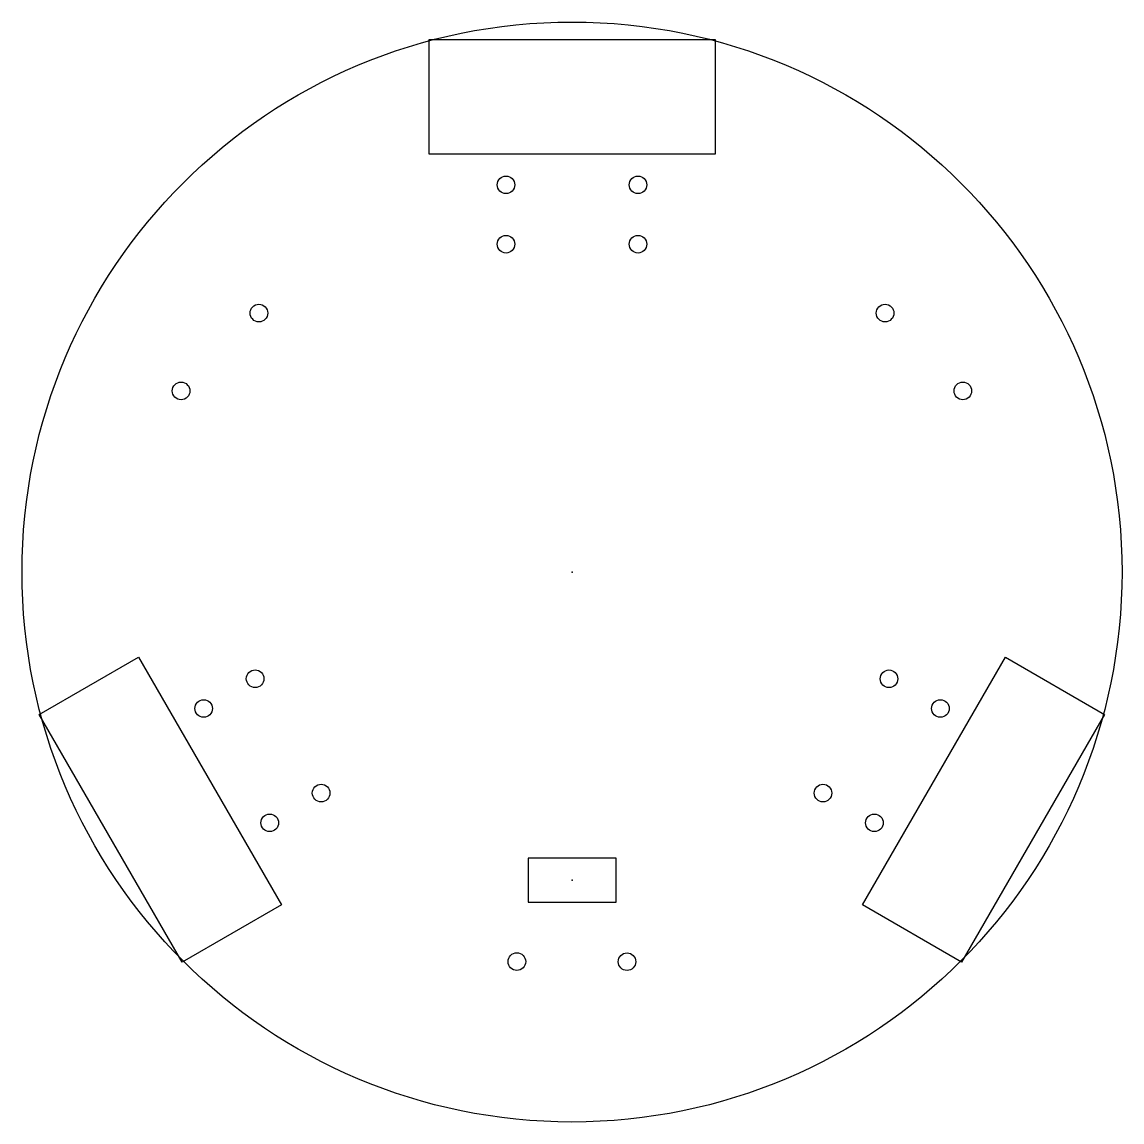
# Model space of a CAD drawing. Header units: centimetres. Extents: x -12.5 to 12.5, y -12.5 to 12.5.
import ezdxf

# ---------------------------------------------------------------- set-up
doc = ezdxf.new("R2010")
doc.units = ezdxf.units.CM
doc.header["$MEASUREMENT"] = 0
for name, color, linetype in [('ADHIC_bottom_chasis v2_Sketch1', 7, 'Continuous'), ('ADHIC_bottom_chasis v2_Sketch12', 7, 'Continuous'), ('ADHIC_bottom_chasis v2_Sketch13', 7, 'Continuous'), ('ADHIC_bottom_chasis v2_Sketch8', 7, 'Continuous')]:
    doc.layers.add(name, color=color, linetype=linetype)

msp = doc.modelspace()

# ---------------------------------------------------------------- linework, layer by layer
at = {"layer": 'ADHIC_bottom_chasis v2_Sketch1'}
msp.add_circle((0, 0), 12.5, dxfattribs=at)
msp.add_point((0, 0), dxfattribs=at)
at = {"layer": 'ADHIC_bottom_chasis v2_Sketch12'}
for centre in [(-1.5, 8.8), (1.5, 8.8), (-1.5, 7.45), (1.5, 7.45), (-7.116, 5.884), (7.116, 5.884), (-8.884, 4.116), (8.883, 4.116), (-7.202, -2.426), (7.204, -2.427), (-8.372, -3.102), (8.373, -3.102), (-5.702, -5.024), (5.704, -5.025), (-6.87, -5.7), (6.873, -5.7), (-1.253, -8.855), (1.25, -8.857)]:
    msp.add_circle(centre, 0.2, dxfattribs=at)
msp.add_point((0, 0), dxfattribs=at)
at = {"layer": 'ADHIC_bottom_chasis v2_Sketch13'}
for p, q in [((-1, -6.5), (-1, -7.5)), ((1, -6.5), (-1, -6.5)), ((1, -7.5), (1, -6.5)), ((-1, -7.5), (1, -7.5))]:
    msp.add_line(p, q, dxfattribs=at)
for p in [(0, 0), (0, -7)]:
    msp.add_point(p, dxfattribs=at)
at = {"layer": 'ADHIC_bottom_chasis v2_Sketch8'}
for p, q in [((-3.25, 9.5), (-3.25, 12.1)), ((-3.25, 12.1), (3.25, 12.1)), ((3.25, 12.1), (3.25, 9.5)), ((3.25, 9.5), (-3.25, 9.5)), ((-12.107, -3.236), (-9.853, -1.935)), ((-9.853, -1.935), (-6.603, -7.564)), ((6.603, -7.567), (9.855, -1.935)), ((9.855, -1.935), (12.106, -3.235)), ((-8.857, -8.865), (-12.107, -3.236)), ((12.106, -3.235), (8.855, -8.867)), ((-6.603, -7.564), (-8.857, -8.865)), ((8.855, -8.867), (6.603, -7.567))]:
    msp.add_line(p, q, dxfattribs=at)
msp.add_point((0, 0), dxfattribs=at)

doc.saveas('drawing.dxf')
